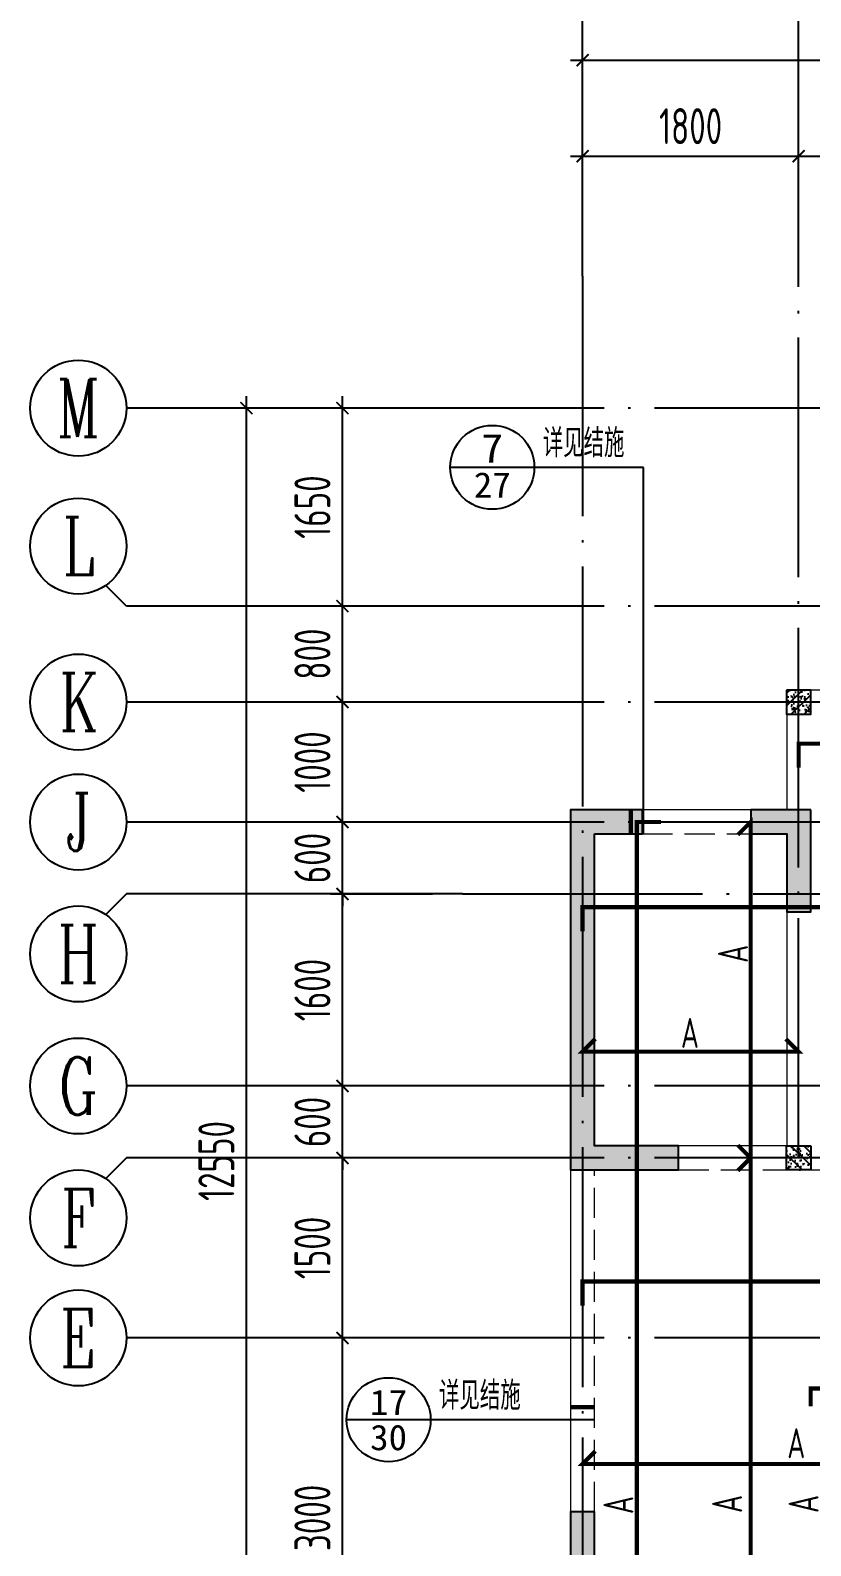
# Model space of a CAD drawing. Extents: x -1307975 to -76406, y -96289 to 379359.
# Drawn here: x -862240 to -855740, y 8491 to 21121 of the extents above; entities that cross this region are included whole.
import ezdxf
from ezdxf.enums import TextEntityAlignment as Align

# ---------------------------------------------------------------- set-up
doc = ezdxf.new("R2010")
doc.units = 0
doc.header["$LTSCALE"] = 1000
doc.linetypes.add('DASH', pattern=[0.35, 0.25, -0.1])
doc.linetypes.add('DOTE', pattern=[2.42, 2, -0.2, 0.02, -0.2])
doc.layers.get('0').update_dxf_attribs({"linetype": 'CONTINUOUS'})
doc.layers.get('DEFPOINTS').update_dxf_attribs({"linetype": 'CONTINUOUS'})
for name, color, linetype in [('A-AXIS', 1, 'CONTINUOUS'), ('A-DOTE', 10, 'DOTE'), ('AXIS_NUM', 7, 'CONTINUOUS'), ('DIM_IDEN', 67, 'CONTINUOUS'), ('PUB_TEXT', 2, 'CONTINUOUS'), ('ROOF', 183, 'CONTINUOUS'), ('S-B板配筋', 6, 'CONTINUOUS'), ('S-B板配筋号', 7, 'CONTINUOUS'), ('S-L主梁线', 4, 'DASH'), ('S-Q墙填充', 252, 'CONTINUOUS'), ('S-Q墙实线', 6, 'CONTINUOUS'), ('S-Y一般标注', 3, 'CONTINUOUS'), ('S-构造柱', 212, 'CONTINUOUS')]:
    doc.layers.add(name, color=color, linetype=linetype)
doc.styles.add('_TCH_AXIS', font='COMPLEX', dxfattribs={"bigfont": 'GBCBIG'})
doc.styles.add('_TCH_LABEL', font='simhei.ttf')
doc.styles.add('TSSD_Axis', font='complex.shx', dxfattribs={"width": 0.7, "bigfont": 'hztxt.shx'})
doc.styles.add('TSSD_DIMENSION', font='Tssdeng.shx', dxfattribs={"width": 0.7, "bigfont": 'tssdchn.shx'})
doc.styles.add('TSSD_REIN', font='tssdeng.shx', dxfattribs={"width": 0.7, "height": 300, "bigfont": 'tssdchn.shx'})
doc.dimstyles.new('TSSD_100_100', dxfattribs={"dimtxt": 300, "dimasz": 100, "dimexe": 100, "dimexo": 250, "dimgap": 100, "dimtad": 1, "dimdec": 0, "dimzin": 0, "dimdsep": 46, "dimtxsty": 'TSSD_DIMENSION', "dimblk": 'ARCHTICK', "dimcen": 0, "dimdle": 100, "dimclrt": 7, "dimadec": 0, "dimazin": 0, "dimtfac": 1, "dimtdec": 0, "dimtix": 1, "dimtmove": 2, "dimatfit": 3, "dimldrblk": 'ARCHTICK', "dimfxl": 1, "dimtolj": 1, "dimtzin": 0, "dimarcsym": 0})

# ---------------------------------------------------------------- blocks, each defined once
blk = doc.blocks.new('_ArchTick')
at = {"color": 0, "linetype": 'ByBlock', "const_width": 0.15}
blk.add_lwpolyline([(-0.5, -0.5), (0.5, 0.5)], dxfattribs=at)
blk = doc.blocks.new('*D264')
at = {"layer": 'DEFPOINTS', "color": 0, "transparency": 16777216}
for p in [(6400, 19250), (4600, 18250), (6400, 18250)]:
    blk.add_point(p, dxfattribs=at)
at = {"layer": 'S-Y一般标注', "color": 0, "lineweight": -2, "transparency": 16777216}
for p, q in [((4600, 18500), (4600, 19350)), ((6400, 18500), (6400, 19350)), ((4500, 19250), (6500, 19250))]:
    blk.add_line(p, q, dxfattribs=at)
at = {"layer": 'S-Y一般标注', "color": 0, "lineweight": -2, "transparency": 16777216, "xscale": 100, "yscale": 100, "zscale": 100, "rotation": 180}
blk.add_blockref('_ArchTick', (4600, 19250), dxfattribs=at)
at = {"layer": 'S-Y一般标注', "color": 0, "lineweight": -2, "transparency": 16777216, "xscale": 100, "yscale": 100, "zscale": 100}
blk.add_blockref('_ArchTick', (6400, 19250), dxfattribs=at)
at = {"layer": 'S-Y一般标注', "color": 7, "transparency": 16777216, "insert": (5500, 19500), "char_height": 300, "attachment_point": 5, "style": 'TSSD_DIMENSION'}
blk.add_mtext('\\A1;1800', dxfattribs=at)
blk = doc.blocks.new('*D265')
at = {"layer": 'DEFPOINTS', "color": 0, "transparency": 16777216}
for p in [(9300, 19250), (6400, 18250), (9300, 18250)]:
    blk.add_point(p, dxfattribs=at)
at = {"layer": 'S-Y一般标注', "color": 0, "lineweight": -2, "transparency": 16777216}
for p, q in [((6400, 18500), (6400, 19350)), ((9300, 18500), (9300, 19350)), ((6300, 19250), (9400, 19250))]:
    blk.add_line(p, q, dxfattribs=at)
at = {"layer": 'S-Y一般标注', "color": 0, "lineweight": -2, "transparency": 16777216, "xscale": 100, "yscale": 100, "zscale": 100, "rotation": 180}
blk.add_blockref('_ArchTick', (6400, 19250), dxfattribs=at)
at = {"layer": 'S-Y一般标注', "color": 0, "lineweight": -2, "transparency": 16777216, "xscale": 100, "yscale": 100, "zscale": 100}
blk.add_blockref('_ArchTick', (9300, 19250), dxfattribs=at)
at = {"layer": 'S-Y一般标注', "color": 7, "transparency": 16777216, "insert": (7850, 19500), "char_height": 300, "attachment_point": 5, "style": 'TSSD_DIMENSION'}
blk.add_mtext('\\A1;2900', dxfattribs=at)
blk = doc.blocks.new('*D286')
at = {"layer": 'DEFPOINTS', "color": 0, "transparency": 16777216}
for p in [(54600, 20050), (4600, 18250), (54600, 18250)]:
    blk.add_point(p, dxfattribs=at)
at = {"layer": 'S-Y一般标注', "color": 0, "lineweight": -2, "transparency": 16777216}
for p, q in [((4600, 18500), (4600, 20150)), ((54600, 18500), (54600, 20150)), ((4500, 20050), (54700, 20050))]:
    blk.add_line(p, q, dxfattribs=at)
at = {"layer": 'S-Y一般标注', "color": 0, "lineweight": -2, "transparency": 16777216, "xscale": 100, "yscale": 100, "zscale": 100, "rotation": 180}
blk.add_blockref('_ArchTick', (4600, 20050), dxfattribs=at)
at = {"layer": 'S-Y一般标注', "color": 0, "lineweight": -2, "transparency": 16777216, "xscale": 100, "yscale": 100, "zscale": 100}
blk.add_blockref('_ArchTick', (54600, 20050), dxfattribs=at)
at = {"layer": 'S-Y一般标注', "color": 7, "transparency": 16777216, "insert": (29600, 20300), "char_height": 300, "attachment_point": 5, "style": 'TSSD_DIMENSION'}
blk.add_mtext('\\A1;50000', dxfattribs=at)
blk = doc.blocks.new('ts_axno')
at = {"color": 0, "linetype": 'ByBlock', "lineweight": -2}
blk.add_circle((0, 0), 0.5, dxfattribs=at)
at = {"color": 0, "linetype": 'ByBlock', "lineweight": -2, "style": 'TSSD_Axis', "width": 0.7}
blk.add_attdef('A', text='', height=0.6, dxfattribs=at).set_placement((0, 0), align=Align.MIDDLE_CENTER)
blk = doc.blocks.new('*D288')
at = {"layer": 'DEFPOINTS', "color": 0, "transparency": 16777216}
for p in [(2600, 10900), (3600, 10900), (3600, 9400)]:
    blk.add_point(p, dxfattribs=at)
at = {"layer": 'S-Y一般标注', "color": 0, "lineweight": -2, "transparency": 16777216}
for p, q in [((2600, 9300), (2600, 11000)), ((3350, 10900), (2500, 10900)), ((3350, 9400), (2500, 9400))]:
    blk.add_line(p, q, dxfattribs=at)
at = {"layer": 'S-Y一般标注', "color": 0, "lineweight": -2, "transparency": 16777216, "xscale": 100, "yscale": 100, "zscale": 100}
for p, rotation in [((2600, 10900), 90), ((2600, 9400), 270)]:
    blk.add_blockref('_ArchTick', p, dxfattribs=dict(at, rotation=rotation))
at = {"layer": 'S-Y一般标注', "color": 7, "transparency": 16777216, "insert": (2350, 10150), "char_height": 300, "attachment_point": 5, "rotation": 90, "style": 'TSSD_DIMENSION'}
blk.add_mtext('\\A1;1500', dxfattribs=at)
blk = doc.blocks.new('*D289')
at = {"layer": 'DEFPOINTS', "color": 0, "transparency": 16777216}
for p in [(2600, 11500), (3600, 11500), (3600, 10900)]:
    blk.add_point(p, dxfattribs=at)
at = {"layer": 'S-Y一般标注', "color": 0, "lineweight": -2, "transparency": 16777216}
for p, q in [((3350, 11500), (2500, 11500)), ((2600, 11500), (2600, 11600)), ((2600, 10900), (2600, 11500)), ((3350, 10900), (2500, 10900)), ((2600, 10900), (2600, 10800))]:
    blk.add_line(p, q, dxfattribs=at)
at = {"layer": 'S-Y一般标注', "color": 0, "lineweight": -2, "transparency": 16777216, "xscale": 100, "yscale": 100, "zscale": 100}
for p, rotation in [((2600, 11500), 270), ((2600, 10900), 90)]:
    blk.add_blockref('_ArchTick', p, dxfattribs=dict(at, rotation=rotation))
at = {"layer": 'S-Y一般标注', "color": 7, "transparency": 16777216, "insert": (2350, 11200), "char_height": 300, "attachment_point": 5, "rotation": 90, "style": 'TSSD_DIMENSION'}
blk.add_mtext('\\A1;600', dxfattribs=at)
blk = doc.blocks.new('*D290')
at = {"layer": 'DEFPOINTS', "color": 0, "transparency": 16777216}
for p in [(2600, 13100), (3600, 13100), (3600, 11500)]:
    blk.add_point(p, dxfattribs=at)
at = {"layer": 'S-Y一般标注', "color": 0, "lineweight": -2, "transparency": 16777216}
for p, q in [((2600, 11400), (2600, 13200)), ((3350, 13100), (2500, 13100)), ((3350, 11500), (2500, 11500))]:
    blk.add_line(p, q, dxfattribs=at)
at = {"layer": 'S-Y一般标注', "color": 0, "lineweight": -2, "transparency": 16777216, "xscale": 100, "yscale": 100, "zscale": 100}
for p, rotation in [((2600, 13100), 90), ((2600, 11500), 270)]:
    blk.add_blockref('_ArchTick', p, dxfattribs=dict(at, rotation=rotation))
at = {"layer": 'S-Y一般标注', "color": 7, "transparency": 16777216, "insert": (2350, 12300), "char_height": 300, "attachment_point": 5, "rotation": 90, "style": 'TSSD_DIMENSION'}
blk.add_mtext('\\A1;1600', dxfattribs=at)
blk = doc.blocks.new('*D291')
at = {"layer": 'DEFPOINTS', "color": 0, "transparency": 16777216}
for p in [(2600, 13700), (3600, 13700), (3600, 13100)]:
    blk.add_point(p, dxfattribs=at)
at = {"layer": 'S-Y一般标注', "color": 0, "lineweight": -2, "transparency": 16777216}
for p, q in [((2600, 13700), (2600, 13800)), ((3350, 13700), (2500, 13700)), ((2600, 13100), (2600, 13700)), ((3350, 13100), (2500, 13100)), ((2600, 13100), (2600, 13000))]:
    blk.add_line(p, q, dxfattribs=at)
at = {"layer": 'S-Y一般标注', "color": 0, "lineweight": -2, "transparency": 16777216, "xscale": 100, "yscale": 100, "zscale": 100}
for p, rotation in [((2600, 13700), 270), ((2600, 13100), 90)]:
    blk.add_blockref('_ArchTick', p, dxfattribs=dict(at, rotation=rotation))
at = {"layer": 'S-Y一般标注', "color": 7, "transparency": 16777216, "insert": (2350, 13400), "char_height": 300, "attachment_point": 5, "rotation": 90, "style": 'TSSD_DIMENSION'}
blk.add_mtext('\\A1;600', dxfattribs=at)
blk = doc.blocks.new('*D292')
at = {"layer": 'DEFPOINTS', "color": 0, "transparency": 16777216}
for p in [(2600, 14700), (3600, 14700), (3600, 13700)]:
    blk.add_point(p, dxfattribs=at)
at = {"layer": 'S-Y一般标注', "color": 0, "lineweight": -2, "transparency": 16777216}
for p, q in [((2600, 13600), (2600, 14800)), ((3350, 14700), (2500, 14700)), ((3350, 13700), (2500, 13700))]:
    blk.add_line(p, q, dxfattribs=at)
at = {"layer": 'S-Y一般标注', "color": 0, "lineweight": -2, "transparency": 16777216, "xscale": 100, "yscale": 100, "zscale": 100}
for p, rotation in [((2600, 14700), 90), ((2600, 13700), 270)]:
    blk.add_blockref('_ArchTick', p, dxfattribs=dict(at, rotation=rotation))
at = {"layer": 'S-Y一般标注', "color": 7, "transparency": 16777216, "insert": (2350, 14200), "char_height": 300, "attachment_point": 5, "rotation": 90, "style": 'TSSD_DIMENSION'}
blk.add_mtext('\\A1;1000', dxfattribs=at)
blk = doc.blocks.new('*D293')
at = {"layer": 'DEFPOINTS', "color": 0, "transparency": 16777216}
for p in [(1800, 17150), (3600, 17150), (3600, 4600)]:
    blk.add_point(p, dxfattribs=at)
at = {"layer": 'S-Y一般标注', "color": 0, "lineweight": -2, "transparency": 16777216}
for p, q in [((1800, 4500), (1800, 17250)), ((3350, 17150), (1700, 17150)), ((3350, 4600), (1700, 4600))]:
    blk.add_line(p, q, dxfattribs=at)
at = {"layer": 'S-Y一般标注', "color": 0, "lineweight": -2, "transparency": 16777216, "xscale": 100, "yscale": 100, "zscale": 100}
for p, rotation in [((1800, 17150), 90), ((1800, 4600), 270)]:
    blk.add_blockref('_ArchTick', p, dxfattribs=dict(at, rotation=rotation))
at = {"layer": 'S-Y一般标注', "color": 7, "transparency": 16777216, "insert": (1550, 10875), "char_height": 300, "attachment_point": 5, "rotation": 90, "style": 'TSSD_DIMENSION'}
blk.add_mtext('\\A1;12550', dxfattribs=at)
blk = doc.blocks.new('*D294')
at = {"layer": 'DEFPOINTS', "color": 0, "transparency": 16777216}
for p in [(2600, 15500), (3600, 15500), (3600, 14700)]:
    blk.add_point(p, dxfattribs=at)
at = {"layer": 'S-Y一般标注', "color": 0, "lineweight": -2, "transparency": 16777216}
for p, q in [((2600, 14600), (2600, 15600)), ((3350, 15500), (2500, 15500)), ((3350, 14700), (2500, 14700))]:
    blk.add_line(p, q, dxfattribs=at)
at = {"layer": 'S-Y一般标注', "color": 0, "lineweight": -2, "transparency": 16777216, "xscale": 100, "yscale": 100, "zscale": 100}
for p, rotation in [((2600, 15500), 90), ((2600, 14700), 270)]:
    blk.add_blockref('_ArchTick', p, dxfattribs=dict(at, rotation=rotation))
at = {"layer": 'S-Y一般标注', "color": 7, "transparency": 16777216, "insert": (2350, 15100), "char_height": 300, "attachment_point": 5, "rotation": 90, "style": 'TSSD_DIMENSION'}
blk.add_mtext('\\A1;800', dxfattribs=at)
blk = doc.blocks.new('*D296')
at = {"layer": 'DEFPOINTS', "color": 0, "transparency": 16777216}
for p in [(2600, 9400), (3600, 9400), (3600, 6400)]:
    blk.add_point(p, dxfattribs=at)
at = {"layer": 'S-Y一般标注', "color": 0, "lineweight": -2, "transparency": 16777216}
for p, q in [((2600, 6300), (2600, 9500)), ((3350, 9400), (2500, 9400)), ((3350, 6400), (2500, 6400))]:
    blk.add_line(p, q, dxfattribs=at)
at = {"layer": 'S-Y一般标注', "color": 0, "lineweight": -2, "transparency": 16777216, "xscale": 100, "yscale": 100, "zscale": 100}
for p, rotation in [((2600, 9400), 90), ((2600, 6400), 270)]:
    blk.add_blockref('_ArchTick', p, dxfattribs=dict(at, rotation=rotation))
at = {"layer": 'S-Y一般标注', "color": 7, "transparency": 16777216, "insert": (2350, 7900), "char_height": 300, "attachment_point": 5, "rotation": 90, "style": 'TSSD_DIMENSION'}
blk.add_mtext('\\A1;3000', dxfattribs=at)
blk = doc.blocks.new('*D325')
at = {"layer": 'DEFPOINTS', "color": 0, "transparency": 16777216}
for p in [(2600, 17150), (3600, 17150), (3600, 15500)]:
    blk.add_point(p, dxfattribs=at)
at = {"layer": 'S-Y一般标注', "color": 0, "lineweight": -2, "transparency": 16777216}
for p, q in [((2600, 15400), (2600, 17250)), ((3350, 17150), (2500, 17150)), ((3350, 15500), (2500, 15500))]:
    blk.add_line(p, q, dxfattribs=at)
at = {"layer": 'S-Y一般标注', "color": 0, "lineweight": -2, "transparency": 16777216, "xscale": 100, "yscale": 100, "zscale": 100}
for p, rotation in [((2600, 17150), 90), ((2600, 15500), 270)]:
    blk.add_blockref('_ArchTick', p, dxfattribs=dict(at, rotation=rotation))
at = {"layer": 'S-Y一般标注', "color": 7, "transparency": 16777216, "insert": (2350, 16325), "char_height": 300, "attachment_point": 5, "rotation": 90, "style": 'TSSD_DIMENSION'}
blk.add_mtext('\\A1;1650', dxfattribs=at)
blk = doc.blocks.new('20210807.15312078')
at = {"layer": 'S-Q墙填充'}
h = blk.add_hatch(color=252, dxfattribs=at)
h.dxf.hatch_style = 1
h.paths.add_polyline_path([(61116, 65940), (61516, 65940), (61516, 66140), (60916, 66140), (60916, 63140), (61816, 63140), (61816, 63340), (61116, 63340)])
h = blk.add_hatch(color=252, dxfattribs=at)
h.dxf.hatch_style = 1
h.paths.add_polyline_path([(62916, 66140), (62416, 66140), (62416, 65940), (62716, 65940), (62716, 65290), (62916, 65290)])
h = blk.add_hatch(color=252, dxfattribs=at)
h.dxf.hatch_style = 1
h.paths.add_polyline_path([(61116, 58640), (61116, 60290), (60916, 60290), (60916, 58640)])
at = {"layer": 'S-L主梁线', "linetype": 'ByBlock', "lineweight": 18}
for p, q in [((62716, 67140), (62716, 66140)), ((65716, 67140), (62716, 67140)), ((62416, 66140), (61516, 66140)), ((62716, 65290), (62716, 63340)), ((62716, 63340), (61816, 63340)), ((60916, 63140), (60916, 60290))]:
    blk.add_line(p, q, dxfattribs=at)
at = {"layer": 'S-L主梁线', "linetype": 'DASH', "lineweight": 18}
for p, q in [((61516, 65940), (62416, 65940)), ((61116, 60290), (61116, 63140)), ((61816, 63140), (62816, 63140)), ((62816, 63140), (64416, 63140))]:
    blk.add_line(p, q, dxfattribs=at)
at = {"layer": 'S-Q墙实线'}
for points in [[(61116, 65940), (61516, 65940), (61516, 66140), (60916, 66140), (60916, 63140), (61816, 63140), (61816, 63340), (61116, 63340)], [(62916, 66140), (62416, 66140), (62416, 65940), (62716, 65940), (62716, 65290), (62916, 65290)], [(61116, 58640), (61116, 60290), (60916, 60290), (60916, 58640)]]:
    blk.add_lwpolyline(points, close=True, dxfattribs=at)
blk = doc.blocks.new('20210730.02141516')
at = {"layer": 'S-构造柱'}
h = blk.add_hatch(dxfattribs=at)
h.set_pattern_fill('ARMORED', color=256, scale=15, angle=-90, style=0)
h.set_pattern_definition([(320, (-154189.41, 3278673.45), (-9.4128202, -107.5890274), [11.25, -123.75]), (265, (-154189.41, 3278673.45), (112.82882, 20.8127), [9, -99]), (10.4514, (-154190.19, 3278664.49), (103.4159313, -86.7764073), [9.5610285, -105.1713168]), (316.1842, (-154159.41, 3278673.45), (-24.827852, -160.0861573), [16.875, -185.625]), (6.6356, (-154161.48, 3278660.11), (146.117681, -140.199406), [14.341543, -157.75695]), (261.1842, (-154159.41, 3278673.45), (146.11779, -140.199292), [13.5, -148.5]), (291, (-154166.91, 3278658.45), (-60.3928336, -89.5360578), [11.25, -123.75]), (236, (-154166.91, 3278658.45), (108.7725068, -36.4972998), [9, -99]), (341.4514, (-154171.94, 3278650.99), (48.3795745, -126.0333943), [9.5610285, -105.1713168]), (307.5, (-154189.41, 3278673.454), (49.93407807, -1.8239783), [0, -97.8, 0, -100.5, 0, -99.375]), (277.5, (-154189.41, 3278673.454), (59.1617568, -39.4604306), [0, -57.3, 0, -95.55, 0, -37.875]), (237.5, (-154189.41, 3278706.904), (-3.38323076, -80.07336543), [0, -37.5, 0, -117, 0, -155.25]), (227.5, (-154189.41, 3278721.904), (15.0157473, -87.4779254), [0, -48.75, 0, -77.7, 0, -110.25]), (315, (-154189.41, 3278673.454), (53.0330086, 53.0330086), [])])
h.paths.add_polyline_path([(200, 200), (200, 0), (0, 0), (0, 200)])
blk.add_lwpolyline([(200, 200), (200, 0), (0, 0), (0, 200)], close=True, dxfattribs=at)
blk = doc.blocks.new('20210811.10024340')
at = {"layer": 'DIM_IDEN'}
for p, q in [((1914, 14561), (1214, 14561)), ((2823, 14561), (1914, 14561)), ((2823, 11505), (2823, 14561)), ((1050, 6623), (350, 6623)), ((1690, 6623), (1050, 6623)), ((2416, 6623), (1690, 6623))]:
    blk.add_line(p, q, dxfattribs=at)
at = {"layer": 'DIM_IDEN', "const_width": 35}
for points in [[(2718, 11505), (2718, 11705)], [(2416, 6728), (2216, 6728)]]:
    blk.add_lwpolyline(points, dxfattribs=at)
at = {"layer": 'DIM_IDEN'}
for centre in [(1564, 14561), (700, 6623)]:
    blk.add_circle(centre, 350, dxfattribs=at)
at = {"layer": 'PUB_TEXT', "style": '_TCH_AXIS'}
for p in [(1984, 14645), (1120, 6706)]:
    blk.add_text('详见结施', height=236.3, dxfattribs=at).set_placement(p)
at = {"layer": 'PUB_TEXT', "style": '_TCH_LABEL'}
for s, height, width, p, p2 in [('7', 241, 1.053254, (1473, 14600), (1655, 14600)), ('27', 212.3, 1.011364, (1410, 14308), (1718, 14308)), ('17', 210.8, 1.034884, (543, 6663), (857, 6663)), ('30', 212.7, 1.00565, (546, 6369), (854, 6369))]:
    blk.add_text(s, height=height, dxfattribs=dict(at, width=width)).set_placement(p, p2, align=Align.FIT)
blk = doc.blocks.new('20210726.16395156')
at = {"layer": 'A-AXIS'}
for p, q in [((4600, 18249.9), (4600, 21049.9)), ((6400, 18249.9), (6400, 21049.9)), ((3600, 17150), (800, 17150)), ((800, 15500), (628.4, 15671.7)), ((3600, 15500), (800, 15500)), ((3600, 14700), (800, 14700)), ((3600, 13700), (800, 13700)), ((800, 13100.3), (628.4, 12928.7)), ((3600, 13100.3), (800, 13100.3)), ((3600, 11500), (800, 11500)), ((800, 10900), (628.4, 10728.4)), ((3600, 10900), (800, 10900)), ((3600, 9400), (800, 9400))]:
    blk.add_line(p, q, dxfattribs=at)
at = {"layer": 'A-DOTE'}
for p, q in [((4600, 18249.9), (4600, 3600)), ((6400, 10900), (6400, 18249.9)), ((55600, 17150), (3600, 17150)), ((55600, 15500), (3600, 15500)), ((55600, 14700), (3600, 14700)), ((55600, 13700), (3600, 13700)), ((3600, 13100.3), (55600, 13100.3)), ((55600, 11500), (3600, 11500)), ((55600, 10900), (3600, 10900)), ((55600, 9400), (3600, 9400))]:
    blk.add_line(p, q, dxfattribs=at)
at = {"layer": 'A-AXIS'}
ref = blk.add_blockref('ts_axno', (400, 17150), dxfattribs=dict(at, xscale=800, yscale=800, zscale=800))
ref.add_attrib('G', 'M', dxfattribs={"layer": 'AXIS_NUM', "height": 480, "style": 'TSSD_Axis', "width": 0.7}).set_placement((400, 17150), align=Align.MIDDLE_CENTER)
ref = blk.add_blockref('ts_axno', (400, 16000), dxfattribs=dict(at, xscale=800, yscale=800, zscale=800))
ref.add_attrib('G', 'L', dxfattribs={"layer": 'AXIS_NUM', "height": 480, "style": 'TSSD_Axis', "width": 0.7}).set_placement((400, 16000), align=Align.MIDDLE_CENTER)
ref = blk.add_blockref('ts_axno', (400, 14700), dxfattribs=dict(at, xscale=800, yscale=800, zscale=800))
ref.add_attrib('G', 'K', dxfattribs={"layer": 'AXIS_NUM', "height": 480, "style": 'TSSD_Axis', "width": 0.7}).set_placement((400, 14700), align=Align.MIDDLE_CENTER)
ref = blk.add_blockref('ts_axno', (400, 13700), dxfattribs=dict(at, xscale=800, yscale=800, zscale=800))
ref.add_attrib('G', 'J', dxfattribs={"layer": 'AXIS_NUM', "height": 480, "style": 'TSSD_Axis', "width": 0.7}).set_placement((400, 13700), align=Align.MIDDLE_CENTER)
ref = blk.add_blockref('ts_axno', (400, 12600.3), dxfattribs=dict(at, xscale=800, yscale=800, zscale=800))
ref.add_attrib('C', 'H', dxfattribs={"layer": 'AXIS_NUM', "height": 480, "style": 'TSSD_Axis', "width": 0.7}).set_placement((400, 12600.3), align=Align.MIDDLE_CENTER)
ref = blk.add_blockref('ts_axno', (400, 11500), dxfattribs=dict(at, xscale=800, yscale=800, zscale=800))
ref.add_attrib('D', 'G', dxfattribs={"layer": 'AXIS_NUM', "height": 480, "style": 'TSSD_Axis', "width": 0.7}).set_placement((400, 11500), align=Align.MIDDLE_CENTER)
ref = blk.add_blockref('ts_axno', (400, 10400), dxfattribs=dict(at, xscale=800, yscale=800, zscale=800))
ref.add_attrib('C', 'F', dxfattribs={"layer": 'AXIS_NUM', "height": 480, "style": 'TSSD_Axis', "width": 0.7}).set_placement((400, 10400), align=Align.MIDDLE_CENTER)
ref = blk.add_blockref('ts_axno', (400, 9400), dxfattribs=dict(at, xscale=800, yscale=800, zscale=800))
ref.add_attrib('B', 'E', dxfattribs={"layer": 'AXIS_NUM', "height": 480, "style": 'TSSD_Axis', "width": 0.7}).set_placement((400, 9400), align=Align.MIDDLE_CENTER)
at = {"layer": 'S-Y一般标注'}
for base, p1, p2, picture, middle in [((54600, 20049.9), (4600, 18249.9), (54600, 18249.9), '*D286', (29600, 20299.9)), ((6400, 19249.9), (4600, 18249.9), (6400, 18249.9), '*D264', (5500, 19499.9)), ((9300, 19249.9), (6400, 18249.9), (9300, 18249.9), '*D265', (7850, 19499.9))]:
    dim = blk.add_linear_dim(base=base, p1=p1, p2=p2, dimstyle='TSSD_100_100', dxfattribs=at)
    dim.commit()
    dim.dimension.update_dxf_attribs({"geometry": picture, "text_midpoint": middle})
for base, p1, p2, picture, middle in [((1800, 17150), (3600, 4600), (3600, 17150), '*D293', (1550, 10875)), ((2600, 17150), (3600, 15500), (3600, 17150), '*D325', (2350, 16325)), ((2600, 15500), (3600, 14700), (3600, 15500), '*D294', (2350, 15100)), ((2600, 14700), (3600, 13700), (3600, 14700), '*D292', (2350, 14200)), ((2600, 13700), (3600, 13100.3), (3600, 13700), '*D291', (2350, 13400.2)), ((2600, 13100.3), (3600, 11500), (3600, 13100.3), '*D290', (2350, 12300.2)), ((2600, 11500), (3600, 10900), (3600, 11500), '*D289', (2350, 11200)), ((2600, 10900), (3600, 9400), (3600, 10900), '*D288', (2350, 10150)), ((2600, 9400), (3600, 6400), (3600, 9400), '*D296', (2350, 7900))]:
    dim = blk.add_linear_dim(base=base, p1=p1, p2=p2, angle=90, dimstyle='TSSD_100_100', dxfattribs=at)
    dim.commit()
    dim.dimension.update_dxf_attribs({"geometry": picture, "text_midpoint": middle})

msp = doc.modelspace()

# ---------------------------------------------------------------- linework, layer by layer
at = {"layer": 'S-B板配筋', "lineweight": 35, "const_width": 35}
for points in [[(-855840.2, 14975.75), (-855840.2, 15175.75), (-852940.2, 15175.78), (-852940.2, 14975.78)], [(-856987.59, 6622.3), (-857187.59, 6622.3), (-857187.59, 14522.3), (-856987.59, 14522.3)], [(-856346.18, 11828.37), (-856240.11, 11722.3), (-856240.11, 14522.3), (-856346.18, 14416.24)], [(-857640.21, 13611.96), (-857640.21, 13811.96), (-852340.19, 13811.96), (-852340.19, 13611.96)], [(-857534.13, 12714.22), (-857640.2, 12608.15), (-855840.2, 12608.15), (-855946.26, 12714.22)], [(-856346.18, 6728.37), (-856240.12, 6622.3), (-856240.12, 11722.31), (-856346.18, 11616.24)], [(-847740.19, 10492.65), (-847740.19, 10692.65), (-857640.2, 10692.65), (-857640.2, 10492.65)], [(-855740.2, 9651.24), (-855740.2, 9801.24), (-852540.2, 9801.24), (-852540.2, 9651.24)], [(-857534.13, 9277.91), (-857640.2, 9171.84), (-854140.2, 9171.84), (-854246.26, 9277.91)]]:
    msp.add_lwpolyline(points, dxfattribs=at)

# ---------------------------------------------------------------- block references
at = {"layer": 'A-DOTE'}
msp.add_blockref('20210726.16395156', (-862240.2, 822.26), dxfattribs=at)
at = {"layer": 'PUB_TEXT'}
msp.add_blockref('20210811.10024340', (-859956.08, 2917.68), dxfattribs=at)
at = {"layer": 'ROOF', "xscale": -1}
msp.add_blockref('20210730.02141516', (-855740.22, 15422.3), dxfattribs=at)
at = {"layer": 'ROOF'}
msp.add_blockref('20210730.02141516', (-855940.22, 11622.3), dxfattribs=at)
at = {"layer": 'S-Q墙填充'}
msp.add_blockref('20210807.15312078', (-918655.84, -51517.26), dxfattribs=at)

# ---------------------------------------------------------------- texts
at = {"layer": 'S-B板配筋号', "color": 1, "style": 'TSSD_REIN', "width": 0.7}
for p in [(-856262.73, 13348.66), (-857217.05, 8754), (-856311.03, 8763.41), (-855674.17, 8763.41)]:
    msp.add_text('A', height=250, rotation=449.999992, dxfattribs=at).set_placement(p)
for p in [(-856820.92, 12640.01), (-855935.18, 9220.18)]:
    msp.add_text('A', height=250, dxfattribs=at).set_placement(p)

doc.saveas('drawing.dxf')
